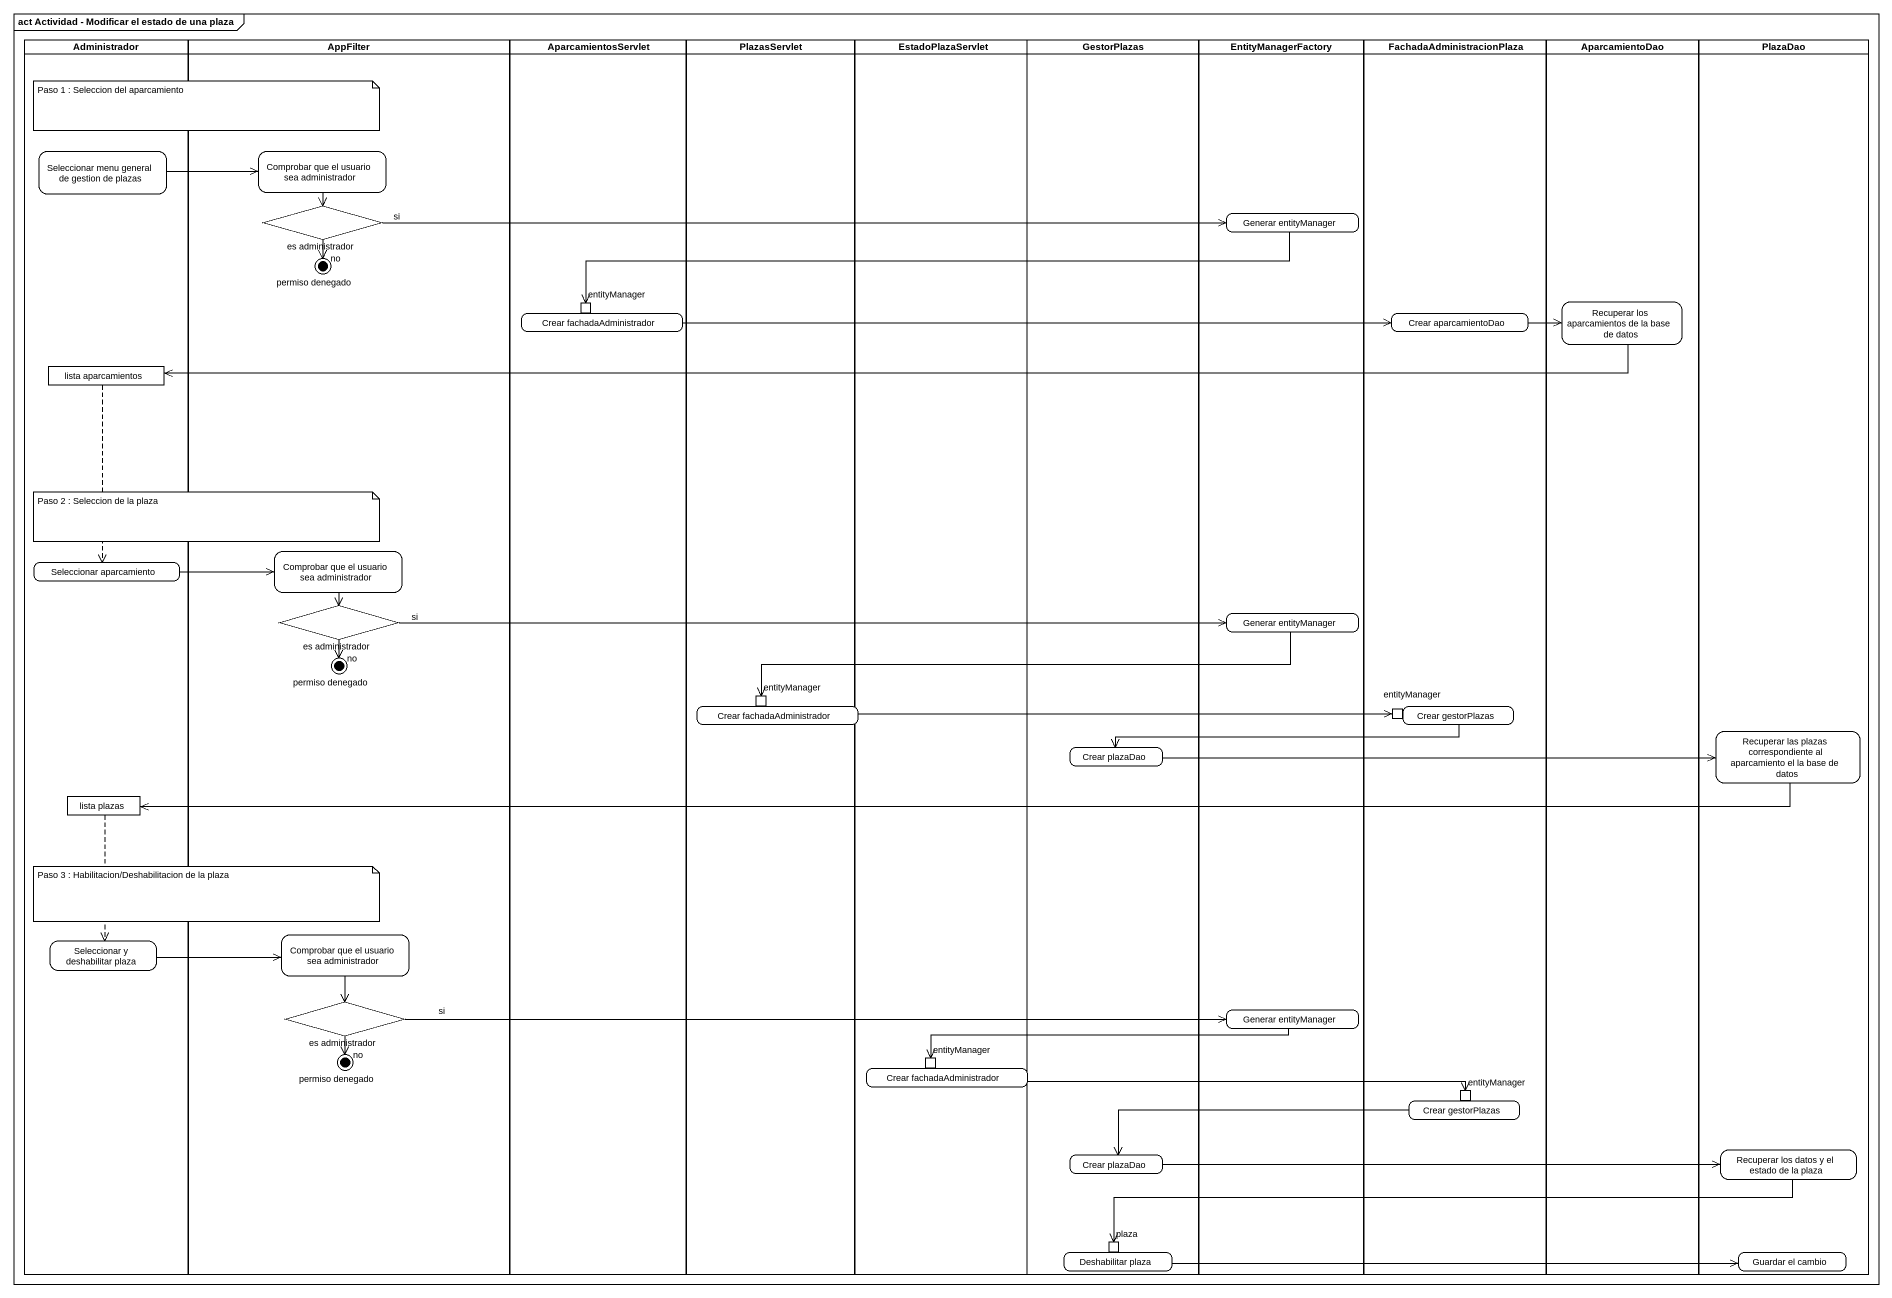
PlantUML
@startuml
mainframe act Actividad - Modificar el estado de una plaza
hide empty description
state Administrador <<partition>> {
  state "Seleccionar menu general de gestion de plazas" as Seleccionar_menu_general_de
  state "lista aparcamientos" as lista_aparcamientos <<object>>
  state "Seleccionar aparcamiento" as Seleccionar_aparcamiento
  state "lista plazas" as lista_plazas <<object>>
  state "Seleccionar y deshabilitar plaza" as Seleccionar_y_deshabilitar
}
state AppFilter <<partition>> {
  state "Comprobar que el usuario sea administrador" as Comprobar_que_el_usuario
  state "es administrador" as es_administrador <<choice>>
  state "permiso denegado" as permiso_denegado <<end>>
  state "Comprobar que el usuario sea administrador" as Comprobar_que_el_usuario_2
  state "es administrador" as es_administrador_2 <<choice>>
  state "permiso denegado" as permiso_denegado_2 <<end>>
  state "Comprobar que el usuario sea administrador" as Comprobar_que_el_usuario_3
  state "es administrador" as es_administrador_3 <<choice>>
  state "permiso denegado" as permiso_denegado_3 <<end>>
}
state AparcamientosServlet <<partition>> {
  state "Crear fachadaAdministrador" as Crear_fachadaAdministrador {
    state entityManager <<inputPin>>
  }
}
state PlazasServlet <<partition>>
state EstadoPlazaServlet <<partition>> {
  state "Crear fachadaAdministrador" as Crear_fachadaAdministrador_3 {
    state "entityManager" as entityManager_4 <<inputPin>>
  }
}
state GestorPlazas <<partition>> {
  state "Crear plazaDao" as Crear_plazaDao
  state "Crear plazaDao" as Crear_plazaDao_2
  state "Deshabilitar plaza" as Deshabilitar_plaza {
    state plaza <<inputPin>>
  }
}
state EntityManagerFactory <<partition>> {
  state "Generar entityManager" as Generar_entityManager
  state "Generar entityManager" as Generar_entityManager_2
  state "Generar entityManager" as Generar_entityManager_3
}
state FachadaAdministracionPlaza <<partition>> {
  state "Crear aparcamientoDao" as Crear_aparcamientoDao
  state "Crear gestorPlazas" as Crear_gestorPlazas {
    state "entityManager" as entityManager_3 <<inputPin>>
  }
  state "Crear gestorPlazas" as Crear_gestorPlazas_2 {
    state "entityManager" as entityManager_5 <<inputPin>>
  }
}
state AparcamientoDao <<partition>> {
  state "Recuperar los aparcamientos de la base de datos" as Recuperar_los_aparcamientos
}
state PlazaDao <<partition>> {
  state "Recuperar las plazas correspondiente al aparcamiento el la base de datos" as Recuperar_las_plazas
  state "Recuperar los datos y el estado de la plaza" as Recuperar_los_datos_y_el
  state "Guardar el cambio" as Guardar_el_cambio
}
state "Crear fachadaAdministrador" as Crear_fachadaAdministrador_2 {
  state "entityManager" as entityManager_2 <<inputPin>>
}
Seleccionar_menu_general_de -right-> Comprobar_que_el_usuario
Comprobar_que_el_usuario --> es_administrador
es_administrador -right-> Generar_entityManager : si
es_administrador --> permiso_denegado : no
Generar_entityManager -left-> entityManager
Crear_fachadaAdministrador -right-> Crear_aparcamientoDao
Crear_aparcamientoDao -right-> Recuperar_los_aparcamientos
Recuperar_los_aparcamientos -left-> lista_aparcamientos
lista_aparcamientos -[dashed]-> Seleccionar_aparcamiento
Seleccionar_aparcamiento -right-> Comprobar_que_el_usuario_2
Comprobar_que_el_usuario_2 --> es_administrador_2
es_administrador_2 -right-> Generar_entityManager_2 : si
es_administrador_2 --> permiso_denegado_2 : no
Generar_entityManager_2 -left-> entityManager_2
Crear_fachadaAdministrador_2 -right-> entityManager_3
Crear_gestorPlazas -left-> Crear_plazaDao
Crear_plazaDao -right-> Recuperar_las_plazas
Recuperar_las_plazas -left-> lista_plazas
lista_plazas -[dashed]-> Seleccionar_y_deshabilitar
Seleccionar_y_deshabilitar -right-> Comprobar_que_el_usuario_3
Comprobar_que_el_usuario_3 --> es_administrador_3
es_administrador_3 -right-> Generar_entityManager_3 : si
es_administrador_3 --> permiso_denegado_3 : no
Generar_entityManager_3 -left-> entityManager_4
Crear_fachadaAdministrador_3 -right-> entityManager_5
Crear_gestorPlazas_2 -left-> Crear_plazaDao_2
Crear_plazaDao_2 -right-> Recuperar_los_datos_y_el
Recuperar_los_datos_y_el -left-> plaza
Deshabilitar_plaza -right-> Guardar_el_cambio
note as N1
  Paso 1 : Seleccion del aparcamiento
end note
note as N2
  Paso 2 : Seleccion de la plaza
end note
note as N3
  Paso 3 : Habilitacion/Deshabilitacion de la plaza
end note
@enduml
